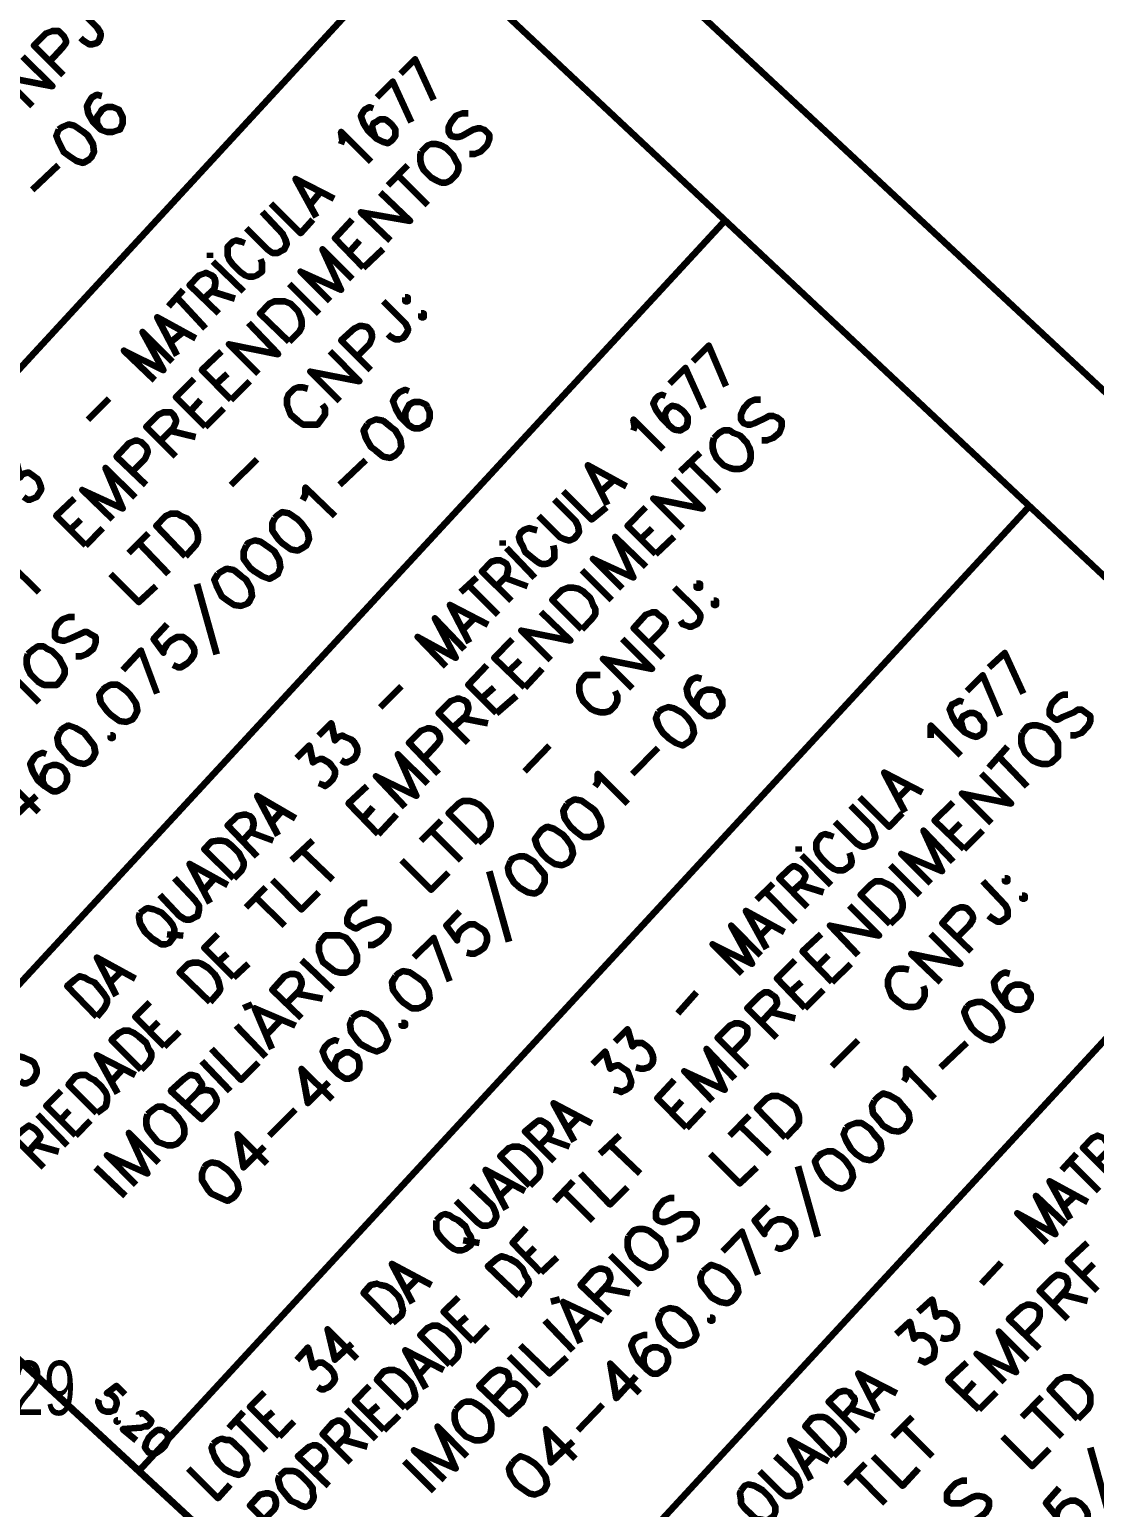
# Model space of a CAD drawing. Header units: inches. Extents: x 1 to 529, y -1 to 335.
# Drawn here: x 189.2 to 246.8, y 208.8 to 288.7 of the extents above; entities that cross this region are included whole.
import ezdxf

# ---------------------------------------------------------------- set-up
doc = ezdxf.new("R2010")
doc.units = ezdxf.units.IN
doc.layers.add('P', color=250, linetype='CONTINUOUS', lineweight=100)
doc.layers.add('Text', color=250, linetype='CONTINUOUS', lineweight=100)
doc.styles.get("Standard").update_dxf_attribs({"font": 'txt', "width": 0.75})

msp = doc.modelspace()

# ---------------------------------------------------------------- linework, layer by layer
at = {"layer": 'P', "color": 252, "linetype": 'CONTINUOUS'}
for points in [[(183.267, 319.2), (292.667, 216.533)], [(281.667, 41.4), (340.467, 105), (343.667, 109.267), (345.067, 112.267), (346.467, 168.4), (346.467, 170.6), (345.867, 173.4), (345.267, 174.6), (344.2, 177.533), (341.933, 180.8), (340.467, 182.267), (193.6, 319.2)], [(210.4, 293.867), (162, 241.4)], [(191.667, 290), (192.867, 288.8), (193.067, 288.467), (193.067, 288.333), (193, 288.067), (192.867, 287.933), (192.6, 287.867), (192.467, 287.867), (192.133, 288.067), (192, 288.2)], [(191.067, 286.2), (189.467, 287.8), (190.133, 288.467), (190.467, 288.6), (190.667, 288.6), (190.8, 288.6), (191.067, 288.333), (191.2, 288.067), (191.2, 287.933), (191, 287.667), (190.333, 286.933)], [(189.4, 284.533), (187.8, 286.133), (190.467, 285.6), (188.867, 287.2)], [(211.067, 284.867), (210.067, 287.067), (209.267, 286.267)], [(209.867, 283.667), (208.867, 285.867), (208, 285)], [(193.133, 285.067), (192.867, 285.133), (192.6, 285), (192.467, 284.8), (192.333, 284.533), (192.4, 284.133), (192.667, 283.667), (193.067, 283.267), (193.4, 283.133), (193.733, 283.133), (194.067, 283.267), (194.133, 283.267), (194.267, 283.6), (194.267, 283.933), (194.133, 284.2), (194.067, 284.333), (193.733, 284.467), (193.4, 284.467), (193.133, 284.333), (193.067, 284.2), (192.867, 283.933), (192.867, 283.6), (193.067, 283.267)], [(207.8, 284.4), (207.6, 284.467), (207.333, 284.333), (207.267, 284.267), (207.133, 284), (207.267, 283.6), (207.533, 283.2), (207.933, 282.8), (208.333, 282.6), (208.6, 282.533), (208.8, 282.667), (208.867, 282.733), (209, 282.933), (209, 283.267), (208.8, 283.533), (208.733, 283.6), (208.467, 283.8), (208.133, 283.8), (207.933, 283.667), (207.8, 283.6), (207.733, 283.4), (207.8, 283.133), (207.933, 282.8)], [(190.8, 283.267), (190.667, 282.933), (190.8, 282.6), (191.067, 282.067), (191.333, 281.867), (191.733, 281.6), (192.133, 281.467), (192.467, 281.667), (192.6, 281.8), (192.733, 282.067), (192.667, 282.467), (192.4, 282.933), (192.133, 283.133), (191.667, 283.467), (191.333, 283.533), (191, 283.4), (190.8, 283.267)], [(212.933, 284.133), (212.6, 284.133), (212.267, 284), (212, 283.667), (211.867, 283.4), (211.867, 283.133), (212, 282.933), (212.267, 282.867), (212.4, 282.867), (212.6, 282.933), (213.2, 283.267), (213.467, 283.333), (213.6, 283.333), (213.8, 283.267), (214.067, 283), (214.067, 282.733), (213.933, 282.4), (213.6, 282.067), (213.267, 281.933), (213, 281.933)], [(206.067, 282.467), (206.133, 282.667), (206.067, 283.133), (207.667, 281.533)], [(210.4, 282.067), (210.333, 281.867), (210.333, 281.6), (210.4, 281.333), (210.533, 281.067), (210.933, 280.667), (211.2, 280.533), (211.467, 280.4), (211.733, 280.4), (212, 280.533), (212.267, 280.8), (212.4, 281.067), (212.4, 281.333), (212.267, 281.6), (212.133, 281.867), (211.733, 282.267), (211.467, 282.4), (211.2, 282.467), (210.933, 282.467), (210.733, 282.4), (210.4, 282.067)], [(189.4, 280), (190.8, 281.333)], [(208.6, 280.267), (209.667, 281.333)], [(204.733, 278.533), (203.6, 280.6), (205.667, 279.533)], [(209.133, 280.8), (210.733, 279.2)], [(204.4, 279.2), (204.933, 279.867)], [(208.733, 277.267), (207.133, 278.8), (209.8, 278.333), (208.2, 279.867)], [(200.933, 277.933), (202.067, 276.8), (202.333, 276.6), (202.667, 276.6), (202.867, 276.733), (203, 276.8), (203.133, 277.067), (203.067, 277.333), (202.933, 277.6), (201.8, 278.8)], [(202.267, 279.267), (203.867, 277.667), (204.533, 278.4)], [(226.867, 278.4), (178.533, 226.133)], [(207.267, 275.8), (205.733, 277.4), (206.667, 278.4)], [(200.867, 277.133), (200.667, 277.2), (200.4, 277.267), (200.2, 277.2), (199.933, 276.933), (199.933, 276.8), (199.933, 276.467), (200, 276.267), (200.2, 276), (200.6, 275.6), (200.867, 275.4), (201.067, 275.333), (201.333, 275.333), (201.533, 275.4), (201.8, 275.6), (201.8, 275.8), (201.8, 276.067), (201.733, 276.267)], [(206.467, 276.6), (207.067, 277.267)], [(199, 276.333), (199, 276.6)], [(205.467, 274), (203.867, 275.6), (206.067, 274.6), (205.067, 276.8), (206.667, 275.2)], [(207.267, 275.8), (208.333, 276.8)], [(199.467, 273.333), (197.867, 274.867), (198.4, 275.4), (198.733, 275.533), (198.8, 275.533), (199.067, 275.4), (199.2, 275.267), (199.267, 275.067), (199.267, 274.933), (199.2, 274.667), (198.667, 274.133)], [(199.133, 276.133), (200.8, 274.533)], [(203.267, 274.933), (204.867, 273.333)], [(196.733, 273.733), (197.533, 274.6)], [(197.2, 274.2), (198.733, 272.533)], [(199.067, 274.533), (200.333, 274.133)], [(203.267, 271.8), (201.667, 273.333), (202.2, 273.867), (202.467, 274), (202.8, 274), (203, 274), (203.333, 273.867), (203.733, 273.467), (203.867, 273.133), (203.933, 272.933), (203.933, 272.6), (203.8, 272.333), (203.267, 271.8)], [(208.333, 274), (209.533, 272.8), (209.667, 272.533), (209.667, 272.4), (209.533, 272.133), (209.4, 272), (209.2, 271.933), (209, 271.933), (208.733, 272.067), (208.6, 272.2)], [(209.533, 274.2), (209.533, 274), (209.667, 274), (209.667, 274.2), (209.533, 274.2)], [(197.2, 271.067), (196.133, 273.133), (198.2, 272)], [(210.4, 273.333), (210.4, 273.133), (210.533, 273.133), (210.533, 273.333), (210.4, 273.333)], [(196, 269.733), (194.333, 271.333), (196.467, 270.267), (195.333, 272.333), (196.933, 270.733)], [(196.867, 271.8), (197.533, 272.333)], [(201.6, 270.067), (200, 271.667), (202.667, 271.133), (201.067, 272.8)], [(207.667, 270.267), (206.067, 271.867), (206.8, 272.533), (207.067, 272.667), (207.2, 272.667), (207.467, 272.6), (207.667, 272.4), (207.733, 272.133), (207.733, 272), (207.6, 271.667), (206.933, 271)], [(226.867, 269.4), (225.933, 271.6), (225.067, 270.733)], [(200.133, 268.667), (198.533, 270.267), (199.6, 271.267)], [(206, 268.6), (204.4, 270.2), (207.067, 269.667), (205.467, 271.267)], [(199.333, 269.533), (199.933, 270.067)], [(225.667, 268.2), (224.667, 270.4), (223.8, 269.533)], [(198.733, 267.2), (197.133, 268.8), (198.133, 269.8)], [(200.133, 268.667), (201.133, 269.667)], [(204.267, 269.267), (204, 269.333), (203.733, 269.333), (203.533, 269.267), (203.2, 268.933), (203.133, 268.733), (203.133, 268.4), (203.2, 268.2), (203.333, 267.867), (203.733, 267.533), (204, 267.333), (204.267, 267.333), (204.533, 267.333), (204.8, 267.333), (205.067, 267.667), (205.2, 267.867), (205.2, 268.2), (205.067, 268.4)], [(209.733, 269.133), (209.533, 269.2), (209.2, 269.067), (209, 268.867), (208.867, 268.6), (209, 268.2), (209.267, 267.733), (209.667, 267.333), (210, 267.133), (210.333, 267.133), (210.667, 267.333), (210.733, 267.333), (210.867, 267.667), (210.867, 268), (210.733, 268.267), (210.667, 268.4), (210.333, 268.533), (210, 268.533), (209.733, 268.4), (209.667, 268.267), (209.533, 268), (209.533, 267.667), (209.667, 267.333)], [(192.4, 267.6), (193.533, 268.733)], [(197.867, 268), (198.467, 268.667)], [(223.6, 268.867), (223.4, 268.933), (223.2, 268.867), (223.067, 268.733), (222.933, 268.467), (223.067, 268.133), (223.4, 267.667), (223.733, 267.333), (224.067, 267.067), (224.4, 267), (224.6, 267.133), (224.733, 267.2), (224.8, 267.467), (224.8, 267.733), (224.6, 268), (224.533, 268.067), (224.267, 268.267), (223.933, 268.333), (223.733, 268.2), (223.667, 268.133), (223.533, 267.867), (223.6, 267.6), (223.733, 267.333)], [(228.733, 268.667), (228.4, 268.667), (228.133, 268.533), (227.8, 268.2), (227.667, 267.867), (227.667, 267.6), (227.8, 267.4), (228, 267.333), (228.2, 267.333), (228.4, 267.4), (229.067, 267.733), (229.2, 267.8), (229.4, 267.8), (229.6, 267.733), (229.867, 267.533), (229.867, 267.2), (229.733, 266.867), (229.4, 266.6), (229.067, 266.467), (228.8, 266.467)], [(197.133, 265.6), (195.533, 267.2), (196.2, 267.867), (196.467, 268), (196.667, 268), (196.867, 268), (197, 267.867), (197.133, 267.6), (197.133, 267.467), (197, 267.133), (196.333, 266.467)], [(198.733, 267.2), (199.733, 268.2)], [(207.467, 267.333), (207.267, 267), (207.4, 266.6), (207.667, 266.133), (207.933, 265.933), (208.333, 265.6), (208.733, 265.533), (209, 265.667), (209.2, 265.867), (209.333, 266.133), (209.267, 266.533), (209, 267), (208.733, 267.2), (208.333, 267.533), (207.933, 267.6), (207.6, 267.467), (207.467, 267.333)], [(221.867, 267), (221.933, 267.2), (221.867, 267.6), (223.467, 266)], [(196.8, 267), (198.2, 266.667)], [(226.2, 266.6), (226.133, 266.333), (226.133, 266.067), (226.2, 265.8), (226.333, 265.533), (226.733, 265.133), (227.067, 265), (227.267, 264.933), (227.6, 264.933), (227.8, 265), (228.133, 265.267), (228.2, 265.533), (228.2, 265.8), (228.133, 266.067), (228, 266.333), (227.6, 266.733), (227.267, 266.867), (227.067, 267), (226.733, 267), (226.467, 266.867), (226.2, 266.6)], [(195.533, 264.067), (193.933, 265.6), (194.6, 266.333), (194.933, 266.467), (195.067, 266.467), (195.267, 266.4), (195.533, 266.133), (195.6, 265.933), (195.6, 265.8), (195.467, 265.467), (194.8, 264.8)], [(187.8, 264.8), (188.467, 265.467), (188.733, 264.467), (188.867, 264.667), (189.133, 264.733), (189.2, 264.733), (189.467, 264.533), (189.667, 264.4), (189.8, 264.067), (189.867, 263.8), (189.733, 263.6), (189.6, 263.4), (189.267, 263.267), (189.133, 263.267), (188.933, 263.4)], [(200.133, 264.067), (201.533, 265.467)], [(206, 264.067), (207.4, 265.4)], [(220.467, 263), (219.4, 265.133), (221.467, 264)], [(224.4, 264.8), (225.467, 265.8)], [(224.933, 265.267), (226.467, 263.733)], [(193.733, 262.2), (192.067, 263.8), (194.267, 262.8), (193.333, 265), (194.933, 263.4)], [(220.133, 263.733), (220.8, 264.333)], [(224.533, 261.733), (222.933, 263.333), (225.6, 262.8), (224, 264.4)], [(204, 263.267), (204.133, 263.533), (204.133, 263.933), (205.733, 262.4)], [(218.067, 263.733), (219.6, 262.2), (220.4, 262.867)], [(192.267, 260.8), (190.667, 262.4), (191.667, 263.333)], [(243.333, 263), (195.133, 210.8)], [(216.733, 262.4), (217.867, 261.267), (218.133, 261.133), (218.4, 261.067), (218.667, 261.2), (218.8, 261.333), (218.933, 261.533), (218.867, 261.867), (218.733, 262.133), (217.6, 263.267)], [(223.067, 260.333), (221.533, 261.867), (222.533, 262.867)], [(191.4, 261.6), (192, 262.2)], [(197.667, 260.2), (196.067, 261.867), (196.6, 262.4), (196.867, 262.533), (197.2, 262.533), (197.4, 262.4), (197.733, 262.267), (198.133, 261.867), (198.267, 261.6), (198.333, 261.333), (198.333, 261.067), (198.2, 260.8), (197.667, 260.2)], [(202.467, 262.267), (202.333, 262), (202.333, 261.6), (202.667, 261.133), (202.867, 260.933), (203.333, 260.6), (203.733, 260.533), (204, 260.667), (204.2, 260.8), (204.333, 261.133), (204.267, 261.533), (203.933, 262), (203.733, 262.2), (203.267, 262.533), (202.867, 262.6), (202.6, 262.4), (202.467, 262.267)], [(192.267, 260.8), (193.2, 261.733)], [(194.6, 260.4), (195.667, 261.467)], [(200.933, 260.8), (200.8, 260.467), (200.8, 260.067), (201.133, 259.6), (201.4, 259.4), (201.8, 259.133), (202.2, 259), (202.467, 259.133), (202.667, 259.267), (202.8, 259.6), (202.733, 260), (202.467, 260.467), (202.2, 260.667), (201.733, 261), (201.4, 261.067), (201.067, 260.933), (200.933, 260.8)], [(214.8, 260.8), (214.8, 261.067)], [(216.667, 261.6), (216.467, 261.667), (216.2, 261.733), (216, 261.667), (215.733, 261.467), (215.667, 261.267), (215.733, 261), (215.867, 260.8), (216, 260.467), (216.4, 260.133), (216.667, 259.933), (216.867, 259.8), (217.133, 259.8), (217.333, 259.867), (217.6, 260.133), (217.6, 260.333), (217.6, 260.533), (217.533, 260.8)], [(221.267, 258.467), (219.667, 260.067), (221.867, 259.067), (220.867, 261.267), (222.533, 259.667)], [(222.267, 261.133), (222.867, 261.733)], [(223.067, 260.333), (224.067, 261.267)], [(195.133, 260.933), (196.733, 259.267)], [(215, 260.667), (216.533, 259.067)], [(188.133, 259.867), (189.733, 258.267)], [(199.4, 259.267), (199.2, 258.933), (199.333, 258.6), (199.6, 258.067), (199.867, 257.867), (200.267, 257.6), (200.667, 257.533), (201, 257.667), (201.133, 257.8), (201.267, 258.067), (201.2, 258.467), (200.933, 258.933), (200.667, 259.133), (200.267, 259.467), (199.867, 259.533), (199.6, 259.4), (199.4, 259.267)], [(215.267, 257.8), (213.667, 259.4), (214.2, 259.933), (214.467, 260), (214.667, 260), (214.8, 259.933), (215, 259.8), (215.067, 259.6), (215.067, 259.467), (215, 259.133), (214.467, 258.6)], [(219.067, 259.467), (220.667, 257.867)], [(193.6, 259.267), (195.133, 257.733), (196.067, 258.6)], [(198.267, 258.733), (199.333, 254.933)], [(212.533, 258.267), (213.4, 259.067)], [(212.933, 258.667), (214.533, 257.067)], [(214.867, 259.067), (216.133, 258.6)], [(225.267, 258.733), (225.267, 258.533), (225.467, 258.533), (225.467, 258.733), (225.267, 258.733)], [(219.067, 256.267), (217.467, 257.867), (218, 258.4), (218.333, 258.533), (218.6, 258.533), (218.867, 258.467), (219.133, 258.333), (219.533, 257.933), (219.667, 257.6), (219.8, 257.4), (219.8, 257.067), (219.6, 256.8), (219.067, 256.267)], [(224.067, 258.533), (225.267, 257.333), (225.467, 257.067), (225.467, 256.867), (225.4, 256.667), (225.267, 256.533), (225, 256.4), (224.867, 256.4), (224.533, 256.533), (224.4, 256.733)], [(213, 255.533), (211.933, 257.6), (214, 256.533)], [(217.4, 254.6), (215.8, 256.2), (218.467, 255.667), (216.867, 257.2)], [(223.467, 254.733), (221.867, 256.333), (222.533, 257.067), (222.867, 257.2), (223.067, 257.2), (223.2, 257.067), (223.467, 256.867), (223.6, 256.667), (223.6, 256.533), (223.4, 256.2), (222.733, 255.533)], [(226.2, 257.8), (226.2, 257.6), (226.333, 257.6), (226.333, 257.8), (226.2, 257.8)], [(191.667, 256.933), (191.333, 256.933), (191, 256.8), (190.733, 256.533), (190.6, 256.2), (190.6, 255.867), (190.733, 255.733), (191, 255.667), (191.133, 255.667), (191.333, 255.733), (191.933, 256), (192.2, 256.133), (192.333, 256.133), (192.533, 256), (192.8, 255.867), (192.8, 255.533), (192.667, 255.2), (192.333, 254.933), (192, 254.8), (191.733, 254.8)], [(196.667, 256.533), (195.933, 255.733), (196.467, 255), (196.467, 255.133), (196.667, 255.467), (196.867, 255.667), (197.2, 255.867), (197.533, 255.867), (197.8, 255.667), (197.933, 255.533), (198.133, 255.2), (198.133, 254.933), (197.933, 254.6), (197.733, 254.4), (197.4, 254.2), (197.267, 254.2), (197, 254.333)], [(211.733, 254.267), (210.2, 255.867), (212.267, 254.733), (211.133, 256.867), (212.733, 255.2)], [(212.667, 256.267), (213.267, 256.867)], [(216, 253.133), (214.333, 254.733), (215.333, 255.733)], [(221.8, 253.067), (220.2, 254.667), (222.867, 254.133), (221.267, 255.733)], [(189.133, 254.933), (189.067, 254.667), (189.067, 254.4), (189.133, 254.133), (189.267, 253.867), (189.667, 253.467), (190, 253.267), (190.2, 253.267), (190.467, 253.267), (190.733, 253.267), (191, 253.6), (191.133, 253.867), (191.133, 254.133), (191, 254.4), (190.867, 254.667), (190.467, 255.067), (190.2, 255.2), (190, 255.333), (189.667, 255.333), (189.467, 255.2), (189.133, 254.933)], [(196.133, 252.8), (195.267, 255.133), (194.267, 254.067)], [(242.933, 252.8), (241.933, 255), (241.067, 254.2)], [(188.133, 253.933), (189.733, 252.333)], [(214.467, 251.733), (212.933, 253.267), (213.933, 254.333)], [(215.133, 254), (215.733, 254.6)], [(216, 253.133), (216.933, 254.133)], [(193.2, 253), (193, 252.733), (193.067, 252.333), (193.4, 251.867), (193.6, 251.667), (194.067, 251.333), (194.467, 251.267), (194.8, 251.4), (194.933, 251.6), (195.067, 251.867), (195, 252.267), (194.667, 252.733), (194.467, 252.933), (194, 253.267), (193.6, 253.267), (193.333, 253.133), (193.2, 253)], [(208.2, 252.067), (209.333, 253.2)], [(213.667, 252.533), (214.333, 253.133)], [(220.067, 253.8), (219.8, 253.8), (219.533, 253.8), (219.267, 253.8), (219, 253.467), (218.933, 253.267), (218.933, 252.933), (219, 252.667), (219.133, 252.4), (219.533, 252), (219.8, 251.867), (220.067, 251.8), (220.333, 251.8), (220.6, 251.867), (220.867, 252.133), (221, 252.4), (221, 252.667), (220.867, 252.933)], [(225.533, 253.6), (225.267, 253.667), (225, 253.533), (224.867, 253.4), (224.733, 253.067), (224.8, 252.667), (225.067, 252.267), (225.467, 251.867), (225.8, 251.6), (226.133, 251.6), (226.467, 251.8), (226.467, 251.867), (226.667, 252.133), (226.667, 252.467), (226.467, 252.8), (226.467, 252.867), (226.133, 253), (225.8, 253), (225.533, 252.867), (225.467, 252.8), (225.267, 252.467), (225.267, 252.133), (225.467, 251.867)], [(241.667, 251.6), (240.733, 253.8), (239.867, 252.933)], [(212.933, 250.133), (211.333, 251.733), (212, 252.4), (212.333, 252.533), (212.467, 252.533), (212.667, 252.467), (212.867, 252.333), (212.933, 252.067), (212.933, 251.933), (212.8, 251.6), (212.067, 250.933)], [(214.467, 251.733), (215.533, 252.667)], [(239.667, 252.333), (239.467, 252.4), (239.2, 252.267), (239.067, 252.2), (238.933, 251.933), (239.067, 251.6), (239.333, 251.133), (239.733, 250.733), (240.133, 250.533), (240.4, 250.467), (240.667, 250.6), (240.733, 250.667), (240.8, 250.867), (240.8, 251.2), (240.6, 251.467), (240.533, 251.6), (240.267, 251.733), (240, 251.733), (239.733, 251.6), (239.667, 251.6), (239.533, 251.333), (239.6, 251.067), (239.733, 250.733)], [(245.333, 252.733), (245.067, 252.733), (244.8, 252.6), (244.467, 252.267), (244.333, 251.933), (244.333, 251.667), (244.467, 251.533), (244.667, 251.4), (244.8, 251.4), (245.067, 251.533), (245.667, 251.8), (245.867, 251.933), (246.067, 251.933), (246.267, 251.8), (246.533, 251.6), (246.533, 251.267), (246.4, 251), (246.067, 250.667), (245.733, 250.533), (245.467, 250.533)], [(223.2, 251.8), (223.067, 251.467), (223.2, 251.067), (223.467, 250.667), (223.733, 250.4), (224.133, 250.133), (224.533, 250), (224.867, 250.2), (225, 250.333), (225.133, 250.667), (225.067, 251.067), (224.8, 251.467), (224.533, 251.733), (224.067, 252), (223.733, 252.067), (223.4, 251.933), (223.2, 251.8)], [(190.867, 250.733), (190.733, 250.4), (190.8, 250), (191.133, 249.6), (191.333, 249.333), (191.8, 249.067), (192.2, 249), (192.467, 249.133), (192.667, 249.333), (192.8, 249.6), (192.733, 250), (192.4, 250.4), (192.2, 250.667), (191.733, 250.933), (191.333, 251.067), (191, 250.867), (190.867, 250.733)], [(204.867, 250.533), (205.533, 251.2), (205.733, 250.267), (205.933, 250.467), (206.133, 250.533), (206.267, 250.467), (206.6, 250.333), (206.733, 250.2), (206.933, 249.867), (206.933, 249.6), (206.8, 249.333), (206.667, 249.2), (206.4, 249.067), (206.267, 249.067), (206.067, 249.2)], [(211.333, 248.467), (209.733, 250.133), (210.4, 250.8), (210.733, 250.933), (210.867, 250.933), (211.067, 250.867), (211.333, 250.667), (211.4, 250.4), (211.4, 250.267), (211.2, 250), (210.533, 249.267)], [(212.6, 251.467), (214, 251.2)], [(237.933, 250.4), (237.933, 250.6), (237.933, 251.067), (239.533, 249.467)], [(242.867, 250.667), (242.8, 250.467), (242.8, 250.133), (242.867, 249.933), (243, 249.6), (243.4, 249.2), (243.667, 249.067), (243.933, 249), (244.267, 249), (244.467, 249.067), (244.8, 249.4), (244.8, 249.6), (244.8, 249.933), (244.8, 250.133), (244.6, 250.467), (244.267, 250.867), (243.933, 251), (243.667, 251.067), (243.4, 251.067), (243.133, 251), (242.867, 250.667)], [(193.6, 250.533), (193.6, 250.4), (193.733, 250.4), (193.733, 250.533), (193.6, 250.533)], [(203.667, 249.333), (204.333, 250), (204.533, 249.067), (204.733, 249.2), (204.933, 249.267), (205.067, 249.267), (205.4, 249.067), (205.533, 248.933), (205.733, 248.667), (205.733, 248.4), (205.6, 248.133), (205.4, 247.933), (205.2, 247.8), (205.067, 247.867), (204.867, 247.933)], [(216, 248.6), (217.333, 250)], [(241.067, 248.8), (242.067, 249.933)], [(190.133, 249.533), (189.933, 249.6), (189.6, 249.467), (189.467, 249.333), (189.267, 249), (189.4, 248.6), (189.667, 248.133), (190.067, 247.8), (190.467, 247.533), (190.733, 247.533), (191, 247.667), (191.133, 247.8), (191.267, 248.067), (191.267, 248.4), (191.133, 248.667), (191, 248.8), (190.733, 248.933), (190.467, 248.933), (190.133, 248.8), (190.067, 248.667), (189.933, 248.4), (189.933, 248.067), (190.067, 247.8)], [(209.533, 246.667), (207.933, 248.333), (210.133, 247.267), (209.133, 249.533), (210.733, 247.933)], [(221.8, 248.467), (223.2, 249.867)], [(241.6, 249.4), (243.133, 247.8)], [(219.8, 247.8), (219.933, 248), (219.933, 248.467), (221.533, 246.867)], [(236.533, 246.4), (235.4, 248.533), (237.467, 247.467)], [(241.2, 245.8), (239.6, 247.4), (242.267, 246.867), (240.667, 248.467)], [(189.733, 246.4), (188.133, 248), (188.467, 246.2), (189.6, 247.267)], [(208.067, 245.2), (206.467, 246.867), (207.467, 247.8)], [(259.733, 247.533), (211.733, 195.533)], [(236.133, 247.133), (236.8, 247.8)], [(202.667, 245.133), (201.533, 247.267), (203.6, 246.067)], [(213.467, 244.733), (211.867, 246.333), (212.4, 246.867), (212.667, 247), (213, 247), (213.267, 246.933), (213.533, 246.8), (213.933, 246.4), (214.067, 246.067), (214.133, 245.867), (214.133, 245.6), (214, 245.2), (213.467, 244.733)], [(218.267, 246.8), (218.067, 246.467), (218.133, 246.067), (218.467, 245.6), (218.667, 245.4), (219.133, 245.067), (219.533, 245.067), (219.8, 245.2), (220, 245.333), (220.133, 245.6), (220.067, 246), (219.8, 246.467), (219.533, 246.667), (219.067, 247), (218.667, 247.067), (218.4, 246.933), (218.267, 246.8)], [(232.733, 245.867), (233.867, 244.733), (234.2, 244.533), (234.4, 244.533), (234.733, 244.667), (234.8, 244.733), (234.933, 245), (234.867, 245.267), (234.733, 245.6), (233.6, 246.733)], [(234.067, 247.2), (235.667, 245.6), (236.4, 246.333)], [(239.733, 244.4), (238.133, 245.933), (239.133, 246.933)], [(201.533, 244), (199.933, 245.667), (200.467, 246.2), (200.8, 246.267), (200.933, 246.267), (201.133, 246.2), (201.267, 246.067), (201.333, 245.8), (201.333, 245.733), (201.267, 245.4), (200.733, 244.867)], [(202.333, 245.867), (202.867, 246.467)], [(207.267, 246.067), (207.8, 246.667)], [(208.067, 245.2), (209.067, 246.267)], [(210.4, 244.867), (211.467, 245.933)], [(201.133, 245.333), (202.4, 244.867)], [(210.933, 245.4), (212.533, 243.8)], [(216.733, 245.2), (216.533, 244.933), (216.667, 244.533), (216.933, 244.133), (217.2, 243.867), (217.6, 243.6), (218, 243.533), (218.333, 243.667), (218.467, 243.8), (218.6, 244.133), (218.533, 244.533), (218.267, 244.933), (218, 245.2), (217.6, 245.467), (217.2, 245.6), (216.867, 245.4), (216.733, 245.2)], [(232.667, 245.067), (232.467, 245.133), (232.2, 245.2), (232, 245.133), (231.8, 244.867), (231.733, 244.733), (231.733, 244.4), (231.8, 244.2), (232, 243.933), (232.4, 243.533), (232.667, 243.333), (232.867, 243.267), (233.2, 243.267), (233.333, 243.333), (233.6, 243.533), (233.667, 243.733), (233.6, 244), (233.533, 244.2)], [(237.933, 242.533), (236.333, 244.133), (238.533, 243.2), (237.533, 245.4), (239.133, 243.733)], [(238.933, 245.2), (239.533, 245.8)], [(239.733, 244.4), (240.733, 245.4)], [(200.267, 242.8), (198.667, 244.4), (199.067, 244.8), (199.4, 244.867), (199.6, 244.867), (199.867, 244.8), (200.133, 244.6), (200.533, 244.2), (200.667, 243.933), (200.8, 243.733), (200.8, 243.467), (200.667, 243.2), (200.267, 242.8)], [(203.4, 243.8), (204.533, 244.867)], [(203.933, 244.333), (205.6, 242.733)], [(230.8, 244.267), (230.8, 244.533)], [(199, 241.467), (197.867, 243.6), (199.933, 242.467)], [(209.333, 243.8), (210.933, 242.2), (211.867, 243.133)], [(215.2, 243.733), (215.067, 243.4), (215.133, 243.067), (215.4, 242.6), (215.667, 242.333), (216.133, 242.067), (216.533, 242), (216.8, 242.133), (216.933, 242.333), (217.067, 242.6), (217.067, 243), (216.733, 243.4), (216.533, 243.667), (216, 244), (215.667, 244), (215.333, 243.867), (215.2, 243.733)], [(230.933, 244.067), (232.533, 242.467)], [(235.733, 243.533), (237.333, 241.933)], [(196.267, 241.933), (197.333, 240.8), (197.667, 240.6), (197.933, 240.6), (198.2, 240.733), (198.333, 240.8), (198.4, 241.133), (198.4, 241.333), (198.2, 241.6), (197.067, 242.8)], [(198.667, 242.2), (199.2, 242.8)], [(202.333, 242.733), (203.933, 241.133), (204.867, 242.067)], [(214.067, 243.2), (215.133, 239.4)], [(231.267, 241.267), (229.733, 242.8), (230.267, 243.333), (230.467, 243.467), (230.6, 243.467), (230.867, 243.333), (231, 243.2), (231.133, 243), (231.133, 242.867), (231, 242.6), (230.4, 242.067)], [(241.933, 242.8), (241.933, 242.667), (242.067, 242.667), (242.067, 242.8), (241.933, 242.8)], [(200.933, 241.267), (202, 242.333)], [(228.533, 241.667), (229.4, 242.533)], [(228.933, 242.133), (230.6, 240.467)], [(230.867, 242.467), (232.133, 242.067)], [(235.733, 240.333), (234.133, 241.933), (234.667, 242.467), (234.933, 242.667), (235.267, 242.667), (235.533, 242.533), (235.8, 242.4), (236.2, 242), (236.333, 241.733), (236.4, 241.467), (236.4, 241.2), (236.267, 240.867), (235.733, 240.333)], [(240.733, 242.667), (241.933, 241.4), (242.067, 241.133), (242.067, 240.933), (242.067, 240.733), (241.867, 240.6), (241.667, 240.467), (241.533, 240.467), (241.2, 240.667), (241.067, 240.8)], [(195.2, 240.933), (195.133, 240.733), (195.2, 240.4), (195.267, 240.267), (195.467, 239.933), (195.8, 239.6), (196.133, 239.4), (196.333, 239.267), (196.6, 239.267), (196.8, 239.333), (197, 239.6), (197.067, 239.733), (197.067, 240.067), (197, 240.267), (196.8, 240.533), (196.4, 240.933), (196.133, 241.067), (195.933, 241.133), (195.6, 241.2), (195.467, 241.133), (195.2, 240.933)], [(201.467, 241.8), (203, 240.267)], [(207.467, 241.467), (207.133, 241.467), (206.867, 241.267), (206.533, 241), (206.4, 240.667), (206.4, 240.4), (206.533, 240.267), (206.8, 240.133), (206.933, 240.133), (207.133, 240.267), (207.8, 240.533), (208, 240.6), (208.133, 240.6), (208.333, 240.533), (208.6, 240.333), (208.6, 240), (208.467, 239.733), (208.133, 239.4), (207.8, 239.2), (207.533, 239.2)], [(234, 238.667), (232.467, 240.267), (235.133, 239.733), (233.533, 241.333)], [(240.133, 238.867), (238.533, 240.4), (239.2, 241.133), (239.533, 241.267), (239.667, 241.267), (239.867, 241.2), (240.133, 240.933), (240.2, 240.733), (240.2, 240.6), (240, 240.267), (239.333, 239.6)], [(242.867, 241.867), (242.867, 241.733), (243, 241.733), (243, 241.867), (242.867, 241.867)], [(212.467, 241), (211.733, 240.267), (212.333, 239.467), (212.333, 239.6), (212.467, 239.933), (212.667, 240.133), (213, 240.333), (213.267, 240.333), (213.6, 240.133), (213.8, 240), (213.933, 239.733), (213.933, 239.4), (213.8, 239.067), (213.533, 238.867), (213.267, 238.733), (213.067, 238.733), (212.867, 238.8)], [(229.067, 239), (227.933, 241.067), (230, 239.933)], [(196.667, 239.8), (197.533, 239.733)], [(200.267, 237.467), (198.667, 239.067), (199.4, 239.8)], [(204.933, 239.4), (204.867, 239.2), (204.867, 238.867), (204.933, 238.667), (205.067, 238.333), (205.467, 238), (205.733, 237.8), (206, 237.733), (206.333, 237.733), (206.533, 237.8), (206.867, 238.133), (206.933, 238.333), (206.933, 238.667), (206.867, 238.867), (206.667, 239.2), (206.333, 239.6), (206, 239.733), (205.733, 239.733), (205.467, 239.733), (205.2, 239.733), (204.933, 239.4)], [(211.933, 237.267), (211.067, 239.6), (210, 238.533)], [(227.733, 237.667), (226.133, 239.267), (228.267, 238.2), (227.133, 240.267), (228.733, 238.667)], [(228.733, 239.733), (229.267, 240.267)], [(232.6, 237.2), (231, 238.867), (232, 239.8)], [(238.467, 237.2), (236.867, 238.733), (239.533, 238.2), (237.933, 239.8)], [(199.4, 238.267), (199.933, 238.733)], [(193.933, 236.467), (192.867, 238.533), (194.933, 237.4)], [(199, 236.133), (197.333, 237.733), (197.8, 238.2), (198.067, 238.267), (198.333, 238.267), (198.533, 238.2), (198.867, 238), (199.2, 237.667), (199.4, 237.333), (199.467, 237.133), (199.533, 236.8), (199.4, 236.6), (199, 236.133)], [(200.267, 237.467), (201.067, 238.2)], [(203.933, 238.4), (205.6, 236.8)], [(231.133, 235.8), (229.6, 237.4), (230.6, 238.4)], [(231.8, 238.067), (232.4, 238.667)], [(232.6, 237.2), (233.6, 238.2)], [(236.733, 237.867), (236.467, 237.933), (236.2, 237.933), (235.933, 237.867), (235.667, 237.533), (235.6, 237.333), (235.6, 237), (235.667, 236.8), (235.8, 236.467), (236.2, 236.133), (236.467, 235.933), (236.733, 235.867), (237, 235.867), (237.267, 235.933), (237.533, 236.267), (237.6, 236.467), (237.6, 236.8), (237.533, 237)], [(192.867, 235.333), (191.267, 237), (191.667, 237.333), (191.933, 237.533), (192.2, 237.467), (192.4, 237.333), (192.733, 237.2), (193.067, 236.8), (193.267, 236.533), (193.4, 236.333), (193.4, 236.067), (193.267, 235.8), (192.867, 235.333)], [(193.6, 237.2), (194.2, 237.8)], [(203.933, 235.267), (202.333, 236.8), (203, 237.533), (203.333, 237.667), (203.533, 237.667), (203.733, 237.6), (203.867, 237.4), (203.933, 237.2), (203.933, 237.067), (203.8, 236.733), (203.133, 236.067)], [(209, 237.533), (208.8, 237.2), (208.867, 236.8), (209.2, 236.333), (209.4, 236.133), (209.867, 235.8), (210.267, 235.8), (210.533, 235.933), (210.733, 236.067), (210.867, 236.333), (210.8, 236.733), (210.533, 237.2), (210.267, 237.4), (209.8, 237.733), (209.4, 237.8), (209.133, 237.667), (209, 237.533)], [(230.333, 236.667), (230.933, 237.2)], [(242.2, 237.667), (241.933, 237.733), (241.667, 237.6), (241.533, 237.467), (241.333, 237.2), (241.4, 236.8), (241.733, 236.333), (242.067, 235.933), (242.467, 235.733), (242.8, 235.733), (243.133, 235.867), (243.133, 235.933), (243.333, 236.267), (243.333, 236.533), (243.133, 236.8), (243.133, 236.933), (242.8, 237.067), (242.467, 237.067), (242.2, 236.933), (242.067, 236.8), (241.933, 236.533), (241.933, 236.267), (242.067, 235.933)], [(203.667, 236.6), (205.067, 236.333)], [(224.267, 235.533), (225.267, 236.667)], [(229.6, 234.2), (228, 235.8), (228.667, 236.467), (228.933, 236.667), (229.133, 236.667), (229.333, 236.533), (229.533, 236.4), (229.6, 236.133), (229.6, 236), (229.4, 235.733), (228.733, 235)], [(231.133, 235.8), (232.133, 236.8)], [(196.533, 233.733), (194.933, 235.333), (195.733, 236.133)], [(201.267, 236), (200.8, 235.8)], [(202.333, 233.6), (201.4, 235.8), (203.6, 234.867)], [(206.667, 235.267), (206.533, 234.933), (206.6, 234.533), (206.933, 234.067), (207.133, 233.867), (207.6, 233.6), (208, 233.467), (208.333, 233.6), (208.467, 233.733), (208.6, 234.067), (208.467, 234.467), (208.2, 234.933), (208, 235.133), (207.533, 235.467), (207.133, 235.533), (206.867, 235.4), (206.667, 235.267)], [(229.267, 235.6), (230.6, 235.267)], [(239.867, 235.867), (239.733, 235.6), (239.867, 235.2), (240.133, 234.733), (240.4, 234.467), (240.8, 234.2), (241.2, 234.067), (241.533, 234.267), (241.667, 234.4), (241.8, 234.733), (241.733, 235.133), (241.4, 235.6), (241.2, 235.8), (240.733, 236.133), (240.4, 236.133), (240, 236), (239.867, 235.867)], [(195.733, 234.6), (196.2, 235.067)], [(200.4, 234.867), (202, 233.2)], [(202.067, 234.4), (202.8, 235.133)], [(209.333, 235), (209.333, 234.867), (209.533, 234.867), (209.533, 235), (209.333, 235)], [(228, 232.6), (226.4, 234.2), (227.067, 234.867), (227.333, 235), (227.533, 235), (227.733, 234.933), (228, 234.733), (228, 234.467), (228, 234.333), (227.867, 234.067), (227.2, 233.4)], [(195.267, 232.467), (193.667, 234.067), (194.067, 234.467), (194.333, 234.6), (194.6, 234.6), (194.867, 234.467), (195.133, 234.267), (195.533, 233.933), (195.667, 233.6), (195.8, 233.4), (195.8, 233.133), (195.667, 232.867), (195.267, 232.467)], [(196.533, 233.733), (197.333, 234.533)], [(205.933, 234), (205.733, 234.067), (205.4, 233.933), (205.2, 233.733), (205.067, 233.467), (205.2, 233.067), (205.467, 232.667), (205.867, 232.267), (206.267, 232), (206.533, 232), (206.867, 232.2), (206.933, 232.267), (207.067, 232.533), (207.067, 232.867), (206.933, 233.2), (206.867, 233.2), (206.533, 233.4), (206.267, 233.4), (205.933, 233.2), (205.867, 233.2), (205.733, 232.867), (205.733, 232.533), (205.867, 232.267)], [(220.867, 234), (221.533, 234.667), (221.8, 233.733), (222, 233.933), (222.2, 233.933), (222.333, 233.933), (222.6, 233.733), (222.733, 233.6), (222.867, 233.333), (222.933, 233.067), (222.867, 232.8), (222.667, 232.6), (222.4, 232.533), (222.267, 232.533), (222, 232.6)], [(232.6, 232.667), (234, 234.067)], [(238.467, 232.6), (239.867, 233.933)], [(188.133, 233.867), (187.6, 233.2), (188.2, 232.533), (188.133, 232.667), (188.267, 232.867), (188.4, 233.067), (188.733, 233.2), (188.933, 233.133), (189.267, 233), (189.467, 232.867), (189.6, 232.533), (189.6, 232.267), (189.467, 232), (189.333, 231.867), (189.067, 231.733), (188.933, 231.733), (188.733, 231.867)], [(194, 231.2), (192.867, 233.267), (194.933, 232.2)], [(199.067, 233.6), (200.667, 231.933), (201.6, 232.867)], [(219.667, 232.8), (220.333, 233.467), (220.6, 232.533), (220.8, 232.667), (221, 232.733), (221.067, 232.733), (221.333, 232.533), (221.533, 232.4), (221.667, 232.067), (221.733, 231.867), (221.667, 231.533), (221.467, 231.4), (221.2, 231.267), (221.067, 231.333), (220.8, 231.4)], [(226.133, 230.8), (224.6, 232.4), (226.8, 231.4), (225.8, 233.6), (227.333, 232)], [(193.667, 231.867), (194.267, 232.533)], [(198.533, 232.933), (200.067, 231.333)], [(205.6, 230.867), (203.933, 232.533), (204.267, 230.667), (205.4, 231.8)], [(236.467, 231.867), (236.6, 232.067), (236.6, 232.533), (238.133, 230.933)], [(192.867, 230.133), (191.333, 231.667), (191.733, 232.133), (192, 232.2), (192.267, 232.2), (192.467, 232.067), (192.733, 231.933), (193.133, 231.533), (193.333, 231.267), (193.4, 231.067), (193.4, 230.8), (193.333, 230.467), (192.867, 230.133)], [(198.333, 231.267), (198.667, 231.4), (198.8, 231.4), (199.067, 231.333), (199.2, 231.133), (199.333, 230.867), (199.333, 230.733), (199.2, 230.467), (198.533, 229.8), (196.867, 231.333), (197.6, 232), (197.867, 232.2), (198, 232.2), (198.267, 232.133), (198.4, 231.933), (198.533, 231.733), (198.533, 231.6), (198.333, 231.267), (197.667, 230.6)], [(224.733, 229.333), (223.133, 230.933), (224.067, 231.933)], [(191.733, 228.933), (190.133, 230.533), (190.933, 231.333)], [(223.867, 230.133), (224.467, 230.8)], [(230.067, 228.8), (228.533, 230.4), (229.067, 230.933), (229.333, 231.067), (229.667, 231.067), (229.867, 231), (230.2, 230.8), (230.6, 230.467), (230.733, 230.133), (230.8, 229.933), (230.8, 229.6), (230.6, 229.333), (230.067, 228.8)], [(234.867, 230.8), (234.733, 230.533), (234.8, 230.133), (235.133, 229.733), (235.333, 229.467), (235.8, 229.2), (236.2, 229.133), (236.467, 229.267), (236.6, 229.4), (236.8, 229.733), (236.733, 230.133), (236.4, 230.533), (236.2, 230.8), (235.733, 231.067), (235.333, 231.2), (235.067, 231), (234.867, 230.8)], [(189.667, 230.067), (191.267, 228.4)], [(190.933, 229.8), (191.4, 230.267)], [(195.6, 230.067), (195.533, 229.8), (195.533, 229.533), (195.6, 229.267), (195.8, 229), (196.133, 228.6), (196.467, 228.467), (196.667, 228.4), (197, 228.4), (197.2, 228.467), (197.533, 228.8), (197.6, 229), (197.6, 229.267), (197.533, 229.533), (197.333, 229.8), (197, 230.2), (196.667, 230.333), (196.467, 230.467), (196.133, 230.467), (195.933, 230.333), (195.6, 230.067)], [(202.2, 228.933), (203.6, 230.333)], [(218.667, 228.6), (217.533, 230.667), (219.6, 229.6)], [(218.267, 229.267), (218.933, 229.933)], [(224.733, 229.333), (225.667, 230.333)], [(227.067, 228.933), (228.133, 230)], [(190, 227.2), (188.4, 228.8), (188.933, 229.267), (189.2, 229.467), (189.333, 229.4), (189.533, 229.267), (189.667, 229.133), (189.8, 228.933), (189.8, 228.8), (189.667, 228.6), (189.133, 228)], [(191.733, 228.933), (192.533, 229.733)], [(217.6, 227.533), (216, 229.133), (216.533, 229.6), (216.733, 229.733), (216.867, 229.733), (217.133, 229.6), (217.267, 229.467), (217.4, 229.267), (217.4, 229.133), (217.267, 228.867), (216.733, 228.333)], [(227.6, 229.467), (229.2, 227.933)], [(233.333, 229.333), (233.2, 229), (233.333, 228.667), (233.6, 228.2), (233.867, 227.933), (234.267, 227.667), (234.667, 227.6), (234.933, 227.733), (235.133, 227.933), (235.267, 228.2), (235.2, 228.6), (234.867, 229), (234.667, 229.267), (234.2, 229.6), (233.867, 229.6), (233.533, 229.467), (233.333, 229.333)], [(189.6, 228.4), (190.8, 228.067)], [(195, 226.267), (193.4, 227.867), (195.6, 226.867), (194.6, 229.067), (196.2, 227.467)], [(202.067, 227.4), (200.467, 229), (200.8, 227.2), (201.933, 228.333)], [(216.267, 226.2), (214.667, 227.8), (215.133, 228.267), (215.333, 228.333), (215.667, 228.333), (215.867, 228.267), (216.133, 228.067), (216.533, 227.667), (216.733, 227.4), (216.8, 227.2), (216.8, 226.867), (216.733, 226.667), (216.267, 226.2)], [(217.133, 228.8), (218.4, 228.333)], [(220.067, 227.933), (221.133, 228.933)], [(220.6, 228.4), (222.2, 226.867)], [(247.733, 226.667), (246.133, 228.267), (246.667, 228.8), (246.933, 228.933), (247.067, 228.867), (247.267, 228.8), (247.4, 228.6), (247.533, 228.4), (247.533, 228.267), (247.4, 228), (246.867, 227.467)], [(226, 227.933), (227.6, 226.333), (228.533, 227.2)], [(231.867, 227.8), (231.667, 227.533), (231.8, 227.133), (232.067, 226.667), (232.333, 226.467), (232.8, 226.133), (233.133, 226.067), (233.467, 226.2), (233.6, 226.4), (233.733, 226.667), (233.667, 227.067), (233.333, 227.533), (233.133, 227.733), (232.667, 228.067), (232.333, 228.067), (232, 227.933), (231.867, 227.8)], [(245, 227.067), (245.8, 227.933)], [(245.4, 227.533), (247, 225.933)], [(192.8, 227.2), (194.4, 225.667)], [(198.667, 227.2), (198.533, 226.867), (198.533, 226.533), (198.867, 226), (199.067, 225.8), (199.6, 225.533), (199.933, 225.4), (200.267, 225.6), (200.4, 225.733), (200.533, 226), (200.467, 226.4), (200.133, 226.867), (199.933, 227.067), (199.467, 227.4), (199.067, 227.467), (198.8, 227.333), (198.667, 227.2)], [(215, 224.933), (213.867, 227.067), (216, 225.933)], [(219, 226.867), (220.6, 225.2), (221.533, 226.133)], [(230.733, 227.267), (231.8, 223.467)], [(212.267, 225.4), (213.4, 224.267), (213.667, 224.067), (214, 224.067), (214.2, 224.133), (214.333, 224.267), (214.467, 224.533), (214.4, 224.8), (214.267, 225.133), (213.133, 226.2)], [(214.667, 225.667), (215.267, 226.267)], [(217.6, 225.4), (218.6, 226.467)], [(218.067, 225.933), (219.667, 224.333)], [(245.467, 224.4), (244.333, 226.467), (246.4, 225.333)], [(224.067, 225.533), (223.8, 225.533), (223.467, 225.4), (223.2, 225.067), (223.067, 224.8), (223.067, 224.467), (223.2, 224.333), (223.4, 224.267), (223.6, 224.267), (223.8, 224.333), (224.4, 224.667), (224.6, 224.667), (224.8, 224.667), (225, 224.667), (225.267, 224.4), (225.267, 224.133), (225.133, 223.8), (224.8, 223.467), (224.467, 223.333), (224.2, 223.333)], [(244.2, 223.133), (242.6, 224.733), (244.667, 223.6), (243.6, 225.667), (245.2, 224.133)], [(245.133, 225.133), (245.733, 225.667)], [(211.2, 224.333), (211.2, 224.133), (211.2, 223.867), (211.267, 223.667), (211.467, 223.4), (211.867, 223), (212.133, 222.8), (212.333, 222.733), (212.6, 222.733), (212.8, 222.8), (213.067, 223), (213.133, 223.2), (213.067, 223.467), (212.933, 223.667), (212.8, 224), (212.4, 224.333), (212.133, 224.467), (211.933, 224.6), (211.667, 224.667), (211.467, 224.6), (211.2, 224.333)], [(229.133, 225.067), (228.4, 224.333), (228.933, 223.6), (228.933, 223.733), (229.133, 224), (229.333, 224.267), (229.667, 224.4), (229.933, 224.4), (230.267, 224.267), (230.4, 224.133), (230.6, 223.8), (230.6, 223.467), (230.4, 223.2), (230.2, 222.933), (229.867, 222.8), (229.733, 222.8), (229.533, 222.867)], [(216.867, 221.533), (215.333, 223.133), (216.067, 223.933)], [(221.6, 223.467), (221.533, 223.267), (221.533, 222.933), (221.6, 222.733), (221.733, 222.4), (222.133, 222.067), (222.4, 221.933), (222.667, 221.8), (222.933, 221.8), (223.2, 221.933), (223.467, 222.2), (223.6, 222.4), (223.6, 222.733), (223.467, 222.933), (223.333, 223.267), (222.933, 223.6), (222.667, 223.8), (222.4, 223.867), (222.133, 223.867), (221.867, 223.8), (221.6, 223.467)], [(228.6, 221.4), (227.733, 223.733), (226.667, 222.667)], [(212.667, 223.267), (213.533, 223.133)], [(216.067, 222.4), (216.533, 222.867)], [(246.933, 220.533), (245.333, 222.133), (246.4, 223.133)], [(209.933, 219.867), (208.8, 222), (210.933, 220.867)], [(215.667, 220.267), (214, 221.867), (214.467, 222.267), (214.733, 222.4), (215, 222.333), (215.2, 222.267), (215.533, 222.067), (215.867, 221.733), (216, 221.4), (216.133, 221.2), (216.2, 220.933), (216, 220.667), (215.667, 220.267)], [(216.867, 221.533), (217.733, 222.333)], [(220.6, 222.467), (222.2, 220.867)], [(240.667, 220.933), (241.733, 222.067)], [(246.133, 221.4), (246.733, 222)], [(209.6, 220.6), (210.2, 221.2)], [(220.6, 219.333), (219, 220.867), (219.667, 221.6), (220, 221.733), (220.133, 221.733), (220.4, 221.667), (220.533, 221.533), (220.6, 221.267), (220.6, 221.133), (220.467, 220.867), (219.8, 220.133)], [(225.6, 221.6), (225.467, 221.267), (225.533, 220.867), (225.867, 220.467), (226.067, 220.2), (226.533, 219.933), (226.933, 219.867), (227.2, 220), (227.333, 220.133), (227.533, 220.467), (227.467, 220.867), (227.133, 221.267), (226.933, 221.533), (226.467, 221.8), (226.067, 221.933), (225.8, 221.733), (225.6, 221.6)], [(245.333, 219), (243.8, 220.533), (244.467, 221.2), (244.733, 221.4), (244.867, 221.4), (245.133, 221.333), (245.267, 221.2), (245.333, 220.933), (245.333, 220.8), (245.2, 220.533), (244.533, 219.8)], [(208.867, 218.8), (207.267, 220.4), (207.667, 220.867), (208, 220.933), (208.2, 220.867), (208.467, 220.8), (208.733, 220.667), (209.133, 220.267), (209.267, 220), (209.333, 219.733), (209.4, 219.533), (209.333, 219.2), (208.867, 218.8)], [(220.333, 220.667), (221.667, 220.4)], [(213.2, 217.8), (211.6, 219.4), (212.4, 220.2)], [(217.867, 220.067), (217.4, 219.933)], [(219, 217.733), (218.067, 219.933), (220.2, 218.933)], [(223.333, 219.333), (223.2, 219), (223.267, 218.667), (223.6, 218.133), (223.8, 217.933), (224.267, 217.6), (224.6, 217.6), (224.933, 217.733), (225.133, 217.867), (225.267, 218.133), (225.133, 218.533), (224.867, 219), (224.6, 219.2), (224.2, 219.533), (223.8, 219.6), (223.467, 219.467), (223.333, 219.333)], [(237.267, 219.4), (238, 220.067), (238.2, 219.133), (238.4, 219.333), (238.6, 219.333), (238.733, 219.333), (239, 219.2), (239.2, 219), (239.333, 218.733), (239.333, 218.467), (239.267, 218.2), (239.067, 218), (238.8, 217.933), (238.667, 217.933), (238.467, 218)], [(243.8, 217.4), (242.133, 219), (242.867, 219.667), (243.133, 219.8), (243.267, 219.8), (243.533, 219.733), (243.8, 219.533), (243.8, 219.267), (243.8, 219.133), (243.667, 218.8), (243, 218.133)], [(245.067, 220.333), (246.4, 220)], [(212.333, 218.667), (212.867, 219.133)], [(217.067, 218.933), (218.6, 217.333)], [(218.733, 218.467), (219.467, 219.2)], [(226, 219.067), (226, 218.933), (226.133, 218.933), (226.133, 219.067), (226, 219.067)], [(236.067, 218.2), (236.8, 218.867), (237, 217.933), (237.2, 218.133), (237.4, 218.133), (237.533, 218.133), (237.8, 218), (238, 217.8), (238.133, 217.467), (238.133, 217.267), (238.067, 216.933), (237.867, 216.8), (237.6, 216.667), (237.467, 216.733), (237.267, 216.8)], [(206.933, 216.867), (205.333, 218.467), (205.733, 216.8), (206.667, 217.667)], [(211.933, 216.533), (210.333, 218.133), (210.733, 218.533), (211, 218.667), (211.267, 218.667), (211.467, 218.533), (211.733, 218.4), (212.133, 218), (212.333, 217.733), (212.4, 217.467), (212.4, 217.267), (212.333, 216.933), (211.933, 216.533)], [(213.2, 217.8), (214, 218.6)], [(222.6, 218.133), (222.4, 218.133), (222, 218), (221.867, 217.867), (221.733, 217.6), (221.867, 217.2), (222.133, 216.733), (222.533, 216.333), (222.867, 216.067), (223.2, 216.067), (223.467, 216.267), (223.6, 216.333), (223.733, 216.667), (223.733, 216.933), (223.6, 217.267), (223.467, 217.333), (223.2, 217.467), (222.867, 217.467), (222.6, 217.333), (222.533, 217.267), (222.4, 216.933), (222.4, 216.667), (222.533, 216.333)], [(241.933, 215.6), (240.4, 217.133), (242.533, 216.133), (241.6, 218.333), (243.133, 216.8)], [(187.6, 217.8), (198.533, 207.667)], [(203.667, 216.8), (204.267, 217.467), (204.533, 216.4), (204.733, 216.6), (204.867, 216.667), (205.067, 216.667), (205.333, 216.467), (205.467, 216.333), (205.667, 216.067), (205.733, 215.733), (205.6, 215.533), (205.4, 215.333), (205.133, 215.2), (205, 215.2), (204.8, 215.333)], [(210.667, 215.267), (209.533, 217.333), (211.6, 216.267)], [(215.733, 217.6), (217.333, 216.067), (218.267, 216.933)], [(210.267, 216), (210.867, 216.6)], [(215.133, 217), (216.733, 215.4)], [(222.2, 215), (220.6, 216.6), (220.933, 214.733), (222, 215.933)], [(240.533, 214.133), (238.867, 215.733), (239.867, 216.667)], [(209.533, 214.2), (208, 215.733), (208.4, 216.2), (208.667, 216.267), (208.933, 216.267), (209.133, 216.2), (209.4, 216), (209.8, 215.6), (209.933, 215.333), (210, 215.133), (210.067, 214.867), (210, 214.6), (209.533, 214.2)], [(215, 215.4), (215.333, 215.533), (215.467, 215.533), (215.667, 215.4), (215.867, 215.2), (216, 215), (216, 214.867), (215.867, 214.533), (215.133, 213.867), (213.533, 215.4), (214.2, 216.067), (214.533, 216.267), (214.667, 216.267), (214.933, 216.2), (215.067, 216.067), (215.133, 215.8), (215.133, 215.667), (215, 215.4), (214.333, 214.667)], [(235.067, 214), (234, 216.067), (236.067, 215)], [(239.667, 214.933), (240.267, 215.6)], [(245.867, 213.6), (244.333, 215.2), (244.8, 215.733), (245.133, 215.867), (245.467, 215.867), (245.667, 215.733), (246, 215.6), (246.4, 215.2), (246.533, 214.933), (246.533, 214.733), (246.533, 214.4), (246.4, 214.133), (245.867, 213.6)], [(202.733, 212.667), (201.133, 214.267), (201.933, 215.067)], [(208.4, 213), (206.8, 214.6), (207.6, 215.4)], [(234, 212.933), (232.4, 214.533), (232.933, 215.067), (233.2, 215.133), (233.333, 215.133), (233.533, 215.067), (233.667, 214.867), (233.8, 214.733), (233.8, 214.533), (233.667, 214.267), (233.133, 213.733)], [(234.733, 214.733), (235.333, 215.333)], [(240.533, 214.133), (241.467, 215.067)], [(242.867, 213.733), (243.933, 214.8)], [(200, 213.133), (200.8, 214)], [(201.867, 213.533), (202.4, 214)], [(206.333, 214.133), (207.933, 212.533)], [(207.533, 213.867), (208.067, 214.333)], [(212.267, 214.133), (212.2, 213.933), (212.2, 213.6), (212.267, 213.333), (212.4, 213.067), (212.8, 212.667), (213.133, 212.533), (213.267, 212.467), (213.6, 212.467), (213.867, 212.533), (214.133, 212.8), (214.2, 213.067), (214.2, 213.333), (214.133, 213.6), (214, 213.933), (213.6, 214.267), (213.267, 214.467), (213.133, 214.533), (212.8, 214.533), (212.6, 214.467), (212.267, 214.133)], [(218.867, 213), (220.2, 214.4)], [(233.533, 214.2), (234.867, 213.733)], [(243.4, 214.267), (245, 212.667)], [(200.4, 213.533), (202, 211.933)], [(202.733, 212.667), (203.533, 213.467)], [(206.6, 211.267), (205.067, 212.8), (205.6, 213.4), (205.867, 213.533), (206, 213.533), (206.2, 213.4), (206.333, 213.267), (206.4, 213), (206.4, 212.867), (206.333, 212.667), (205.8, 212.133)], [(208.4, 213), (209.2, 213.8)], [(211.667, 210.333), (210, 211.933), (212.267, 210.933), (211.267, 213.2), (212.867, 211.6)], [(232.667, 211.6), (231.133, 213.2), (231.533, 213.667), (231.8, 213.733), (232.067, 213.733), (232.267, 213.667), (232.533, 213.467), (232.933, 213.067), (233.133, 212.8), (233.2, 212.6), (233.2, 212.333), (233.133, 212.067), (232.667, 211.6)], [(235.867, 212.667), (236.933, 213.733)], [(236.4, 213.2), (238, 211.6)], [(199.133, 212.267), (199.067, 212.067), (199.133, 211.8), (199.2, 211.6), (199.4, 211.267), (199.733, 210.933), (200.067, 210.733), (200.267, 210.667), (200.533, 210.6), (200.733, 210.667), (200.933, 210.933), (201, 211.133), (200.933, 211.4), (200.933, 211.6), (200.733, 211.867), (200.333, 212.267), (200.067, 212.467), (199.867, 212.467), (199.6, 212.533), (199.4, 212.467), (199.133, 212.267)], [(206.267, 212.467), (207.467, 212.133)], [(218.733, 211.467), (217.133, 213.067), (217.4, 211.267), (218.6, 212.4)], [(231.467, 210.333), (230.333, 212.467), (232.4, 211.333)], [(241.8, 212.667), (243.4, 211.067), (244.333, 212)], [(205.4, 210), (203.733, 211.6), (204.333, 212.133), (204.533, 212.2), (204.733, 212.2), (204.867, 212.133), (205.133, 211.867), (205.2, 211.667), (205.2, 211.533), (205.133, 211.267), (204.6, 210.733)], [(215.333, 211.267), (215.133, 210.933), (215.2, 210.6), (215.533, 210.067), (215.733, 209.933), (216.2, 209.6), (216.533, 209.533), (216.867, 209.667), (217.067, 209.8), (217.2, 210.067), (217.133, 210.467), (216.8, 210.933), (216.533, 211.2), (216.133, 211.467), (215.733, 211.6), (215.467, 211.4), (215.333, 211.267)], [(228.667, 210.8), (229.8, 209.667), (230.067, 209.467), (230.4, 209.467), (230.6, 209.6), (230.8, 209.733), (230.867, 209.933), (230.8, 210.267), (230.667, 210.533), (229.533, 211.6)], [(231.067, 211.067), (231.667, 211.667)], [(234.8, 211.6), (236.4, 210), (237.267, 210.933)], [(246.533, 212.067), (247.6, 208.267)], [(197.8, 210.933), (199.4, 209.333), (200.067, 210.067)], [(202.733, 210.533), (202.667, 210.333), (202.733, 210.067), (202.8, 209.867), (203, 209.6), (203.333, 209.2), (203.667, 209.067), (203.867, 208.933), (204.133, 208.867), (204.333, 208.933), (204.533, 209.2), (204.6, 209.4), (204.533, 209.667), (204.533, 209.867), (204.333, 210.133), (203.933, 210.533), (203.667, 210.733), (203.467, 210.8), (203.2, 210.8), (203, 210.8), (202.733, 210.533)], [(209.467, 211.333), (211.067, 209.733)], [(233.333, 210.133), (234.4, 211.2)], [(227.667, 209.733), (227.6, 209.6), (227.667, 209.267), (227.667, 209.067), (227.867, 208.8), (228.267, 208.4), (228.533, 208.2), (228.733, 208.2), (229.067, 208.133), (229.2, 208.2), (229.467, 208.4), (229.533, 208.6), (229.533, 208.867), (229.4, 209.067), (229.2, 209.4), (228.867, 209.733), (228.533, 209.933), (228.4, 210), (228.067, 210.067), (227.867, 210), (227.667, 209.733)], [(233.867, 210.667), (235.467, 209.067)], [(239.867, 210.267), (239.6, 210.267), (239.267, 210.133), (239, 209.867), (238.8, 209.6), (238.8, 209.2), (239, 209.067), (239.2, 209.067), (239.333, 209.067), (239.6, 209.067), (240.2, 209.4), (240.4, 209.467), (240.533, 209.467), (240.8, 209.4), (241.067, 209.2), (241.067, 208.867), (240.867, 208.533), (240.533, 208.267), (240.267, 208.133), (240, 208.133)], [(202.733, 207.333), (201.133, 208.933), (201.667, 209.533), (202, 209.6), (202.133, 209.6), (202.333, 209.533), (202.467, 209.4), (202.533, 209.133), (202.533, 209), (202.467, 208.733), (201.933, 208.2)], [(244.867, 209.867), (244.133, 209.067), (244.733, 208.333), (244.733, 208.467), (244.867, 208.8), (245.133, 209.067), (245.467, 209.2), (245.733, 209.2), (246, 209.067), (246.2, 208.867), (246.4, 208.533), (246.4, 208.267), (246.2, 207.933), (246, 207.733), (245.667, 207.6), (245.533, 207.6), (245.267, 207.667)]]:
    msp.add_lwpolyline(points, dxfattribs=at)
at = {"layer": 'P', "color": 0, "linetype": 'CONTINUOUS'}
for points in [[(340.133, 173), (338.8, 113.067), (273.467, 42.133), (64.467, 235.6), (112.333, 287.4), (244.8, 164.8), (292.667, 216.533), (340.133, 173)], [(194.4, 214.933), (193.933, 215.4), (193.4, 215), (193.533, 215), (193.733, 214.867), (193.867, 214.733), (193.933, 214.533), (193.933, 214.4), (193.867, 214.2), (193.8, 214.067), (193.6, 214), (193.4, 214), (193.2, 214.067), (193.067, 214.2), (193, 214.4), (192.933, 214.533), (193, 214.667)], [(194, 213.533), (193.933, 213.533), (193.933, 213.467), (194, 213.467), (194, 213.533)], [(195.133, 213.867), (195.133, 213.867), (195.267, 213.933), (195.333, 213.933), (195.467, 213.867), (195.667, 213.667), (195.8, 213.533), (195.8, 213.467), (195.733, 213.333), (195.6, 213.2), (195.467, 213.2), (195.267, 213.133), (194.267, 213.067), (195, 212.467)], [(196.533, 212.933), (196.333, 213), (196.133, 213), (195.8, 212.733), (195.667, 212.6), (195.533, 212.333), (195.467, 212.067), (195.6, 211.867), (195.667, 211.8), (195.867, 211.733), (196.133, 211.8), (196.4, 212), (196.533, 212.133), (196.667, 212.4), (196.733, 212.667), (196.667, 212.8), (196.533, 212.933)]]:
    msp.add_lwpolyline(points, dxfattribs=at)

# ---------------------------------------------------------------- texts
at = {"layer": 'Text', "color": 0, "linetype": 'CONTINUOUS', "insert": (185.4, 215.267), "char_height": 2.93333, "width": 12.6, "attachment_point": 4}
msp.add_mtext('{\\fHelvetica|b0|i0|c1|p15;P 29}', dxfattribs=at)

doc.saveas('drawing.dxf')
